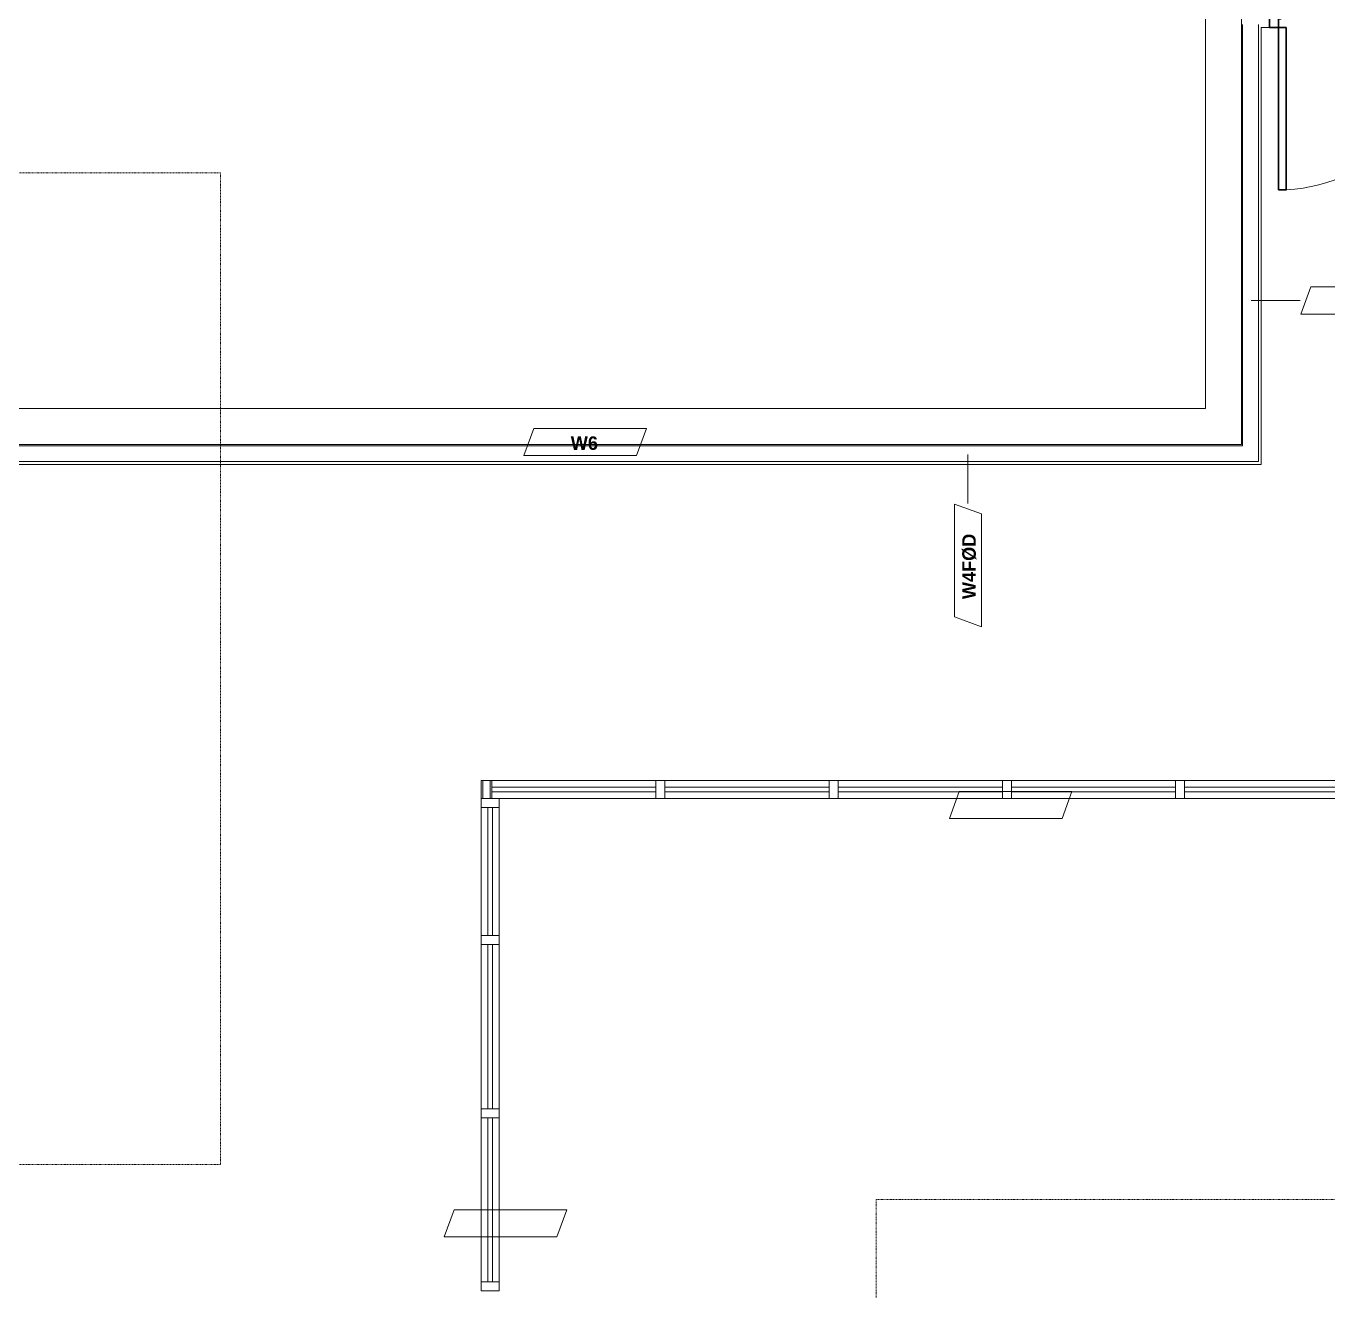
# Model space of a CAD drawing. Header units: inches. Extents: x -4010 to -1814, y 9846 to 12241.
# Drawn here: x -3472.8 to -3184.1, y 11360.7 to 11640.9 of the extents above; entities that cross this region are included whole.
import ezdxf

# ---------------------------------------------------------------- set-up
doc = ezdxf.new("R2010")
doc.units = ezdxf.units.IN
doc.header["$MEASUREMENT"] = 0
doc.linetypes.add('Aligning Line 1_8_', pattern=[0.25, 0.125, -0.125])
doc.linetypes.add('Dash', pattern=[0.25, 0.125, -0.125])
for name, color, linetype, lineweight in [('0-1', 7, 'Continuous', 5), ('0-2', 7, 'Continuous', 9), ('A-DOOR-1', 7, 'Continuous', 9), ('A-DOOR-2', 10, 'Continuous', 30), ('A-DOOR-FRAM-2', 10, 'Continuous', 30), ('A-DOOR-HDLN-1', 170, 'Dash', 18), ('A-GLAZ-CURT-1', 7, 'Continuous', 9), ('A-GLAZ-CWMG-1', 7, 'Continuous', 9), ('A-WALL-1', 7, 'Continuous', 9), ('A-WALL-2', 250, 'Continuous', 18), ('A-WALL-IDEN', 211, 'Continuous', 9), ('G-ANNO-SYMB-1', 147, 'Aligning Line 1_8_', 9), ('I-WALL-3', 7, 'Continuous', 9)]:
    doc.layers.add(name, color=color, linetype=linetype, lineweight=lineweight)
doc.styles.add('Century Gothic_B_1', font='GOTHICB.TTF', dxfattribs={"height": 3})

# ---------------------------------------------------------------- blocks, each defined once
blk = doc.blocks.new('GLASS GARAGE DOOR B - DOOR AT COMMUNITY ROOM-2797694-UNIT PLANS - 1ST FLOOR')
at = {"layer": 'A-DOOR-1'}
for p, q in [((3.72, 10.85), (4.72, 10.85)), ((3.72, 8.85), (3.72, 10.85)), ((3.72, 8.85), (3.72, 8.1)), ((4.72, 8.85), (3.72, 8.85)), ((4.72, 10.85), (4.72, 8.85)), ((4.72, 8.1), (4.72, 8.85)), ((5, 8.75), (127, 8.75)), ((5, 8.75), (5, 6.75)), ((127, 8.75), (127, 6.75)), ((127.28, 10.85), (128.28, 10.85)), ((127.28, 8.85), (127.28, 10.85)), ((127.28, 8.85), (127.28, 8.1)), ((128.28, 8.85), (127.28, 8.85)), ((128.28, 10.85), (128.28, 8.85)), ((128.28, 8.1), (128.28, 8.85)), ((3.72, 8.1), (4.72, 8.1)), ((127, 6.75), (5, 6.75)), ((127.28, 8.1), (128.28, 8.1))]:
    blk.add_line(p, q, dxfattribs=at)
at = {"layer": 'A-DOOR-HDLN-1'}
for p, q in [((129, 102.4), (3, 102.4)), ((3, 102.4), (3, 6.75)), ((129, 6.75), (129, 102.4)), ((3, 6.75), (129, 6.75))]:
    blk.add_line(p, q, dxfattribs=at)
blk = doc.blocks.new('CTR - 1st Phase - Shell_rvt-1-UNIT PLANS - 1ST FLOOR')
at = {"layer": '0-2'}
blk.add_blockref('GLASS GARAGE DOOR B - DOOR AT COMMUNITY ROOM-2797694-UNIT PLANS - 1ST FLOOR', (-3287.32, 11278.52), dxfattribs=at)
blk = doc.blocks.new('System Panel - SINGLE PANE - SAFETY GLAZING-2183543-UNIT PLANS - 1ST FLOOR')
at = {"layer": 'A-GLAZ-CURT-1'}
for p, q in [((14.18, 0.5), (-14.18, 0.5)), ((-14.18, 0.5), (-14.18, -0.5)), ((14.18, -0.5), (14.18, 0.5)), ((-14.18, -0.5), (14.18, -0.5))]:
    blk.add_line(p, q, dxfattribs=at)
blk = doc.blocks.new('Rectangular Mullion - 2_ x 4_ - INTERIOR-2183534-UNIT PLANS - 1ST FLOOR')
at = {"layer": 'A-GLAZ-CWMG-1'}
for p, q in [((-3371.87, 11439.43), (-3371.87, 11467.79)), ((-3367.87, 11439.43), (-3367.87, 11467.79))]:
    blk.add_line(p, q, dxfattribs=at)
blk = doc.blocks.new('System Panel - SINGLE PANE - SAFETY GLAZING-2183546-UNIT PLANS - 1ST FLOOR')
at = {"layer": 'A-GLAZ-CURT-1'}
for p, q in [((18.1875, 0.5), (-18.1875, 0.5)), ((-18.1875, 0.5), (-18.1875, -0.5)), ((18.1875, -0.5), (18.1875, 0.5)), ((-18.1875, -0.5), (18.1875, -0.5))]:
    blk.add_line(p, q, dxfattribs=at)
blk = doc.blocks.new('Rectangular Mullion - 2_ x 4_ - INTERIOR-2183537-UNIT PLANS - 1ST FLOOR')
at = {"layer": 'A-GLAZ-CWMG-1'}
for p, q in [((-3371.87, 11362.68), (-3371.87, 11399.05)), ((-3367.87, 11362.68), (-3367.87, 11399.05))]:
    blk.add_line(p, q, dxfattribs=at)
blk = doc.blocks.new('Rectangular Mullion - 2_ x 4_ - INTERIOR-2183539-UNIT PLANS - 1ST FLOOR')
at = {"layer": 'A-GLAZ-CWMG-1'}
for p, q in [((-1, 2), (1, 2)), ((-1, -2), (-1, 2)), ((1, 2), (1, -2)), ((1, -2), (-1, -2))]:
    blk.add_line(p, q, dxfattribs=at)
blk = doc.blocks.new('Rectangular Mullion - 2_ x 4_ - INTERIOR-2179408-UNIT PLANS - 1ST FLOOR')
at = {"layer": 'A-GLAZ-CWMG-1'}
for p, q in [((-2, 2), (0, 2)), ((-2, -2), (-2, 2)), ((0, 2), (0, -2)), ((0, -2), (-2, -2))]:
    blk.add_line(p, q, dxfattribs=at)
blk = doc.blocks.new('System Panel - SINGLE PANE - SAFETY GLAZING-2179331-UNIT PLANS - 1ST FLOOR')
at = {"layer": 'A-GLAZ-CURT-1'}
for p, q in [((18.2, 0.5), (-18.2, 0.5)), ((-18.2, 0.5), (-18.2, -0.5)), ((18.2, -0.5), (18.2, 0.5)), ((-18.2, -0.5), (18.2, -0.5))]:
    blk.add_line(p, q, dxfattribs=at)
blk = doc.blocks.new('Rectangular Mullion - 2_ x 4_ - INTERIOR-2179404-UNIT PLANS - 1ST FLOOR')
at = {"layer": 'A-GLAZ-CWMG-1'}
for p, q in [((-3254.32, 11473.79), (-3217.92, 11473.79)), ((-3254.32, 11469.79), (-3217.92, 11469.79))]:
    blk.add_line(p, q, dxfattribs=at)
blk = doc.blocks.new('Rectangular Mullion - 2_ x 4_ - INTERIOR-V52-UNIT PLANS - 1ST FLOOR')
at = {"layer": 'A-GLAZ-CWMG-1'}
for p, q in [((-3369.51, 11473.79), (-3333.12, 11473.79)), ((-3367.87, 11469.79), (-3333.12, 11469.79))]:
    blk.add_line(p, q, dxfattribs=at)
blk = doc.blocks.new('Rectangular Mullion - 2_ x 4_ - INTERIOR-2179406-UNIT PLANS - 1ST FLOOR')
at = {"layer": 'A-GLAZ-CWMG-1'}
for p, q in [((-1, 2), (1, 2)), ((-1, -2), (-1, 2)), ((1, 2), (1, -2)), ((1, -2), (-1, -2))]:
    blk.add_line(p, q, dxfattribs=at)
blk = doc.blocks.new('HOLLOW METAL - 1HR RATED-2191993-UNIT PLANS - 1ST FLOOR')
at = {"layer": 'A-DOOR-1'}
blk.add_arc((18, 4.125), 36, 90, 180, dxfattribs=at)
at = {"layer": 'A-DOOR-2'}
for p, q in [((18, 40.125), (16.25, 40.125)), ((16.25, 40.125), (16.25, 4.125)), ((18, 4.125), (18, 40.125)), ((16.25, 4.125), (18, 4.125))]:
    blk.add_line(p, q, dxfattribs=at)
at = {"layer": 'A-DOOR-FRAM-2'}
for p, q in [((-18, 4.125), (-20, 4.125)), ((-20, 4.125), (-20, -3.875)), ((-18, 2.1875), (-18, 4.125)), ((18, 4.125), (18, 2.1875)), ((20, 4.125), (18, 4.125)), ((20, -3.875), (20, 4.125)), ((-17.375, 2.1875), (-18, 2.1875)), ((-17.375, -1.9375), (-17.375, 2.1875)), ((18, 2.1875), (17.375, 2.1875)), ((17.375, 2.1875), (17.375, -1.9375)), ((-18, -3.875), (-18, -1.9375)), ((-18, -1.9375), (-17.375, -1.9375)), ((17.375, -1.9375), (18, -1.9375)), ((18, -1.9375), (18, -3.875)), ((-20, -3.875), (-18, -3.875)), ((18, -3.875), (20, -3.875))]:
    blk.add_line(p, q, dxfattribs=at)
blk = doc.blocks.new('Rectangular Mullion - 2_ x 4_ - INTERIOR-2183555-UNIT PLANS - 1ST FLOOR')
at = {"layer": 'A-GLAZ-CWMG-1'}
for p, q in [((0, 2), (-2, 2)), ((-2, 2), (-2, -2)), ((0, -2), (0, 2)), ((-2, -2), (0, -2))]:
    blk.add_line(p, q, dxfattribs=at)
blk = doc.blocks.new('CTR - 1st Phase - Common Walls_rvt-1-UNIT PLANS - 1ST FLOOR')
at = {"layer": 'A-WALL-1'}
for p, q in [((-3203.32, 11782.99), (-3203.32, 11548.19)), ((-3198.95, 11548.19), (-3198.95, 11640.61)), ((-3203.32, 11548.19), (-3485.7, 11548.19)), ((-3198.95, 11544.44), (-3198.95, 11548.19)), ((-3198.95, 11543.81), (-3198.95, 11544.44)), ((-3485.7, 11543.81), (-3198.95, 11543.81))]:
    blk.add_line(p, q, dxfattribs=at)
at = {"layer": 'A-WALL-2'}
for p, q in [((-3203.07, 11548.19), (-3203.07, 11641.24)), ((-3199.57, 11548.19), (-3199.57, 11641.24)), ((-3485.7, 11547.94), (-3203.07, 11547.94)), ((-3203.07, 11548.19), (-3203.07, 11547.94)), ((-3199.57, 11548.19), (-3199.57, 11547.94)), ((-3199.57, 11547.94), (-3199.57, 11544.44)), ((-3485.7, 11544.44), (-3199.57, 11544.44))]:
    blk.add_line(p, q, dxfattribs=at)
at = {"layer": 'I-WALL-3'}
blk.add_line((-3198.95, 11640.61), (-3197.14, 11640.61), dxfattribs=at)
at = {"layer": '0-2'}
for name, p, rotation in [('HOLLOW METAL - 1HR RATED-2191993-UNIT PLANS - 1ST FLOOR', (-3177.14, 11644.74), 180), ('System Panel - SINGLE PANE - SAFETY GLAZING-2179331-UNIT PLANS - 1ST FLOOR', (-3351.32, 11471.79), 180), ('System Panel - SINGLE PANE - SAFETY GLAZING-2179331-UNIT PLANS - 1ST FLOOR', (-3312.92, 11471.79), 180), ('System Panel - SINGLE PANE - SAFETY GLAZING-2179331-UNIT PLANS - 1ST FLOOR', (-3274.52, 11471.79), 180), ('System Panel - SINGLE PANE - SAFETY GLAZING-2179331-UNIT PLANS - 1ST FLOOR', (-3236.12, 11471.79), 180), ('System Panel - SINGLE PANE - SAFETY GLAZING-2179331-UNIT PLANS - 1ST FLOOR', (-3197.72, 11471.79), 180), ('Rectangular Mullion - 2_ x 4_ - INTERIOR-2183555-UNIT PLANS - 1ST FLOOR', (-3369.87, 11469.79), 89.99999999999955), ('System Panel - SINGLE PANE - SAFETY GLAZING-2183543-UNIT PLANS - 1ST FLOOR', (-3369.87, 11453.61), 269.9999999999995), ('System Panel - SINGLE PANE - SAFETY GLAZING-2183546-UNIT PLANS - 1ST FLOOR', (-3369.87, 11419.24), 269.9999999999995), ('System Panel - SINGLE PANE - SAFETY GLAZING-2183546-UNIT PLANS - 1ST FLOOR', (-3369.87, 11380.87), 269.9999999999995)]:
    blk.add_blockref(name, p, dxfattribs=dict(at, rotation=rotation))
at = {"layer": '0-2', "extrusion": (0, 0, -1)}
for name, p in [('Rectangular Mullion - 2_ x 4_ - INTERIOR-2179408-UNIT PLANS - 1ST FLOOR', (3371.87, 11471.79)), ('Rectangular Mullion - 2_ x 4_ - INTERIOR-2179406-UNIT PLANS - 1ST FLOOR', (3370.51, 11471.79)), ('Rectangular Mullion - 2_ x 4_ - INTERIOR-2179406-UNIT PLANS - 1ST FLOOR', (3332.12, 11471.79)), ('Rectangular Mullion - 2_ x 4_ - INTERIOR-2179406-UNIT PLANS - 1ST FLOOR', (3293.72, 11471.79)), ('Rectangular Mullion - 2_ x 4_ - INTERIOR-2179406-UNIT PLANS - 1ST FLOOR', (3255.32, 11471.79)), ('Rectangular Mullion - 2_ x 4_ - INTERIOR-2179406-UNIT PLANS - 1ST FLOOR', (3216.92, 11471.79))]:
    blk.add_blockref(name, p, dxfattribs=at)
at = {"layer": '0-2'}
for name, p in [('Rectangular Mullion - 2_ x 4_ - INTERIOR-V52-UNIT PLANS - 1ST FLOOR', (0, 0)), ('Rectangular Mullion - 2_ x 4_ - INTERIOR-2179404-UNIT PLANS - 1ST FLOOR', (-76.8, 0)), ('Rectangular Mullion - 2_ x 4_ - INTERIOR-2179404-UNIT PLANS - 1ST FLOOR', (-38.4, 0)), ('Rectangular Mullion - 2_ x 4_ - INTERIOR-2179404-UNIT PLANS - 1ST FLOOR', (0, 0)), ('Rectangular Mullion - 2_ x 4_ - INTERIOR-2179404-UNIT PLANS - 1ST FLOOR', (38.4, 0)), ('Rectangular Mullion - 2_ x 4_ - INTERIOR-2183534-UNIT PLANS - 1ST FLOOR', (0, 0)), ('Rectangular Mullion - 2_ x 4_ - INTERIOR-2183537-UNIT PLANS - 1ST FLOOR', (0, 38.37)), ('Rectangular Mullion - 2_ x 4_ - INTERIOR-2183537-UNIT PLANS - 1ST FLOOR', (0, 0))]:
    blk.add_blockref(name, p, dxfattribs=at)
at = {"layer": '0-2', "extrusion": (0, 0, -1), "rotation": 270.0000000000005}
for p in [(3369.87, 11438.43), (3369.87, 11400.05), (3369.87, 11361.68)]:
    blk.add_blockref('Rectangular Mullion - 2_ x 4_ - INTERIOR-2183539-UNIT PLANS - 1ST FLOOR', p, dxfattribs=at)
blk = doc.blocks.new('CTR - 1st Phase -Stairs _ Elevators_rvt-1-UNIT PLANS - 1ST FLOOR')
at = {"layer": 'G-ANNO-SYMB-1'}
for p, q in [((-3429.67, 11608.39), (-3865.75, 11608.39)), ((-3429.67, 11608.39), (-3429.67, 11388.71)), ((-3429.67, 11388.71), (-3865.75, 11388.71))]:
    blk.add_line(p, q, dxfattribs=at)
blk = doc.blocks.new('CTR - 1st Phase - Structure_rvt-1-UNIT PLANS - 1ST FLOOR')
at = {"layer": 'A-WALL-1'}
for p, q in [((-3203.32, 11548.19), (-3203.32, 11783.19)), ((-3211.32, 11775.19), (-3211.32, 11556.19)), ((-3211.32, 11556.19), (-3490.32, 11556.19)), ((-3490.32, 11548.19), (-3211.32, 11548.19)), ((-3211.32, 11548.19), (-3203.32, 11548.19))]:
    blk.add_line(p, q, dxfattribs=at)
blk = doc.blocks.new('Wall Tag - Arch Wall-3956453-UNIT PLANS - 1ST FLOOR')
at = {"layer": 'A-WALL-IDEN'}
for p, q in [((-0.3561, 0.0937), (-0.4244, -0.0937)), ((0.4244, 0.0937), (-0.3561, 0.0937)), ((0.3561, -0.0937), (0.4244, 0.0937)), ((-0.4244, -0.0937), (0.3561, -0.0937))]:
    blk.add_line(p, q, dxfattribs=at)

msp = doc.modelspace()

# ---------------------------------------------------------------- block references
at = {"layer": '0-1'}
msp.add_blockref('CTR - 1st Phase - Shell_rvt-1-UNIT PLANS - 1ST FLOOR', (0, 0), dxfattribs=at)

# ---------------------------------------------------------------- next in the draw order: block references
for name in ['CTR - 1st Phase - Common Walls_rvt-1-UNIT PLANS - 1ST FLOOR', 'CTR - 1st Phase -Stairs _ Elevators_rvt-1-UNIT PLANS - 1ST FLOOR']:
    msp.add_blockref(name, (0, 0), dxfattribs=at)

# ---------------------------------------------------------------- next in the draw order: block references
msp.add_blockref('CTR - 1st Phase - Structure_rvt-1-UNIT PLANS - 1ST FLOOR', (0, 0), dxfattribs=at)

# ---------------------------------------------------------------- next in the draw order: linework, layer by layer
at = {"layer": 'A-WALL-IDEN'}
for p, q in [((-3201.13624, 11580.12486), (-3190.29308, 11580.12486)), ((-3263.96732, 11546.0019), (-3263.96732, 11535.15874))]:
    msp.add_line(p, q, dxfattribs=at)

# ---------------------------------------------------------------- next in the draw order: block references
at = {"layer": 'A-WALL-IDEN', "xscale": 31.99999999999999, "yscale": 31.99999999999999, "zscale": 31.99999999999999}
for p in [(-3176.56138, 11580.12486), (-3348.82374, 11548.77138), (-3254.49874, 11468.37138), (-3366.45572, 11375.6644)]:
    msp.add_blockref('Wall Tag - Arch Wall-3956453-UNIT PLANS - 1ST FLOOR', p, dxfattribs=at)
at = {"layer": 'A-WALL-IDEN', "xscale": 31.99999999999999, "yscale": 31.99999999999999, "zscale": 31.99999999999999, "rotation": 89.99999999999991}
msp.add_blockref('Wall Tag - Arch Wall-3956453-UNIT PLANS - 1ST FLOOR', (-3263.96732, 11521.42704), dxfattribs=at)

# ---------------------------------------------------------------- next in the draw order: texts
at = {"layer": 'A-WALL-IDEN', "insert": (-3352.00186, 11550.01891), "char_height": 3, "width": 7.575, "attachment_point": 1, "style": 'Century Gothic_B_1'}
msp.add_mtext('W6', dxfattribs=at)
at = {"layer": 'A-WALL-IDEN', "insert": (-3265.21486, 11513.95915), "char_height": 3, "width": 17.978, "attachment_point": 1, "rotation": 90, "style": 'Century Gothic_B_1'}
msp.add_mtext('W4FØD', dxfattribs=at)

doc.saveas('drawing.dxf')
